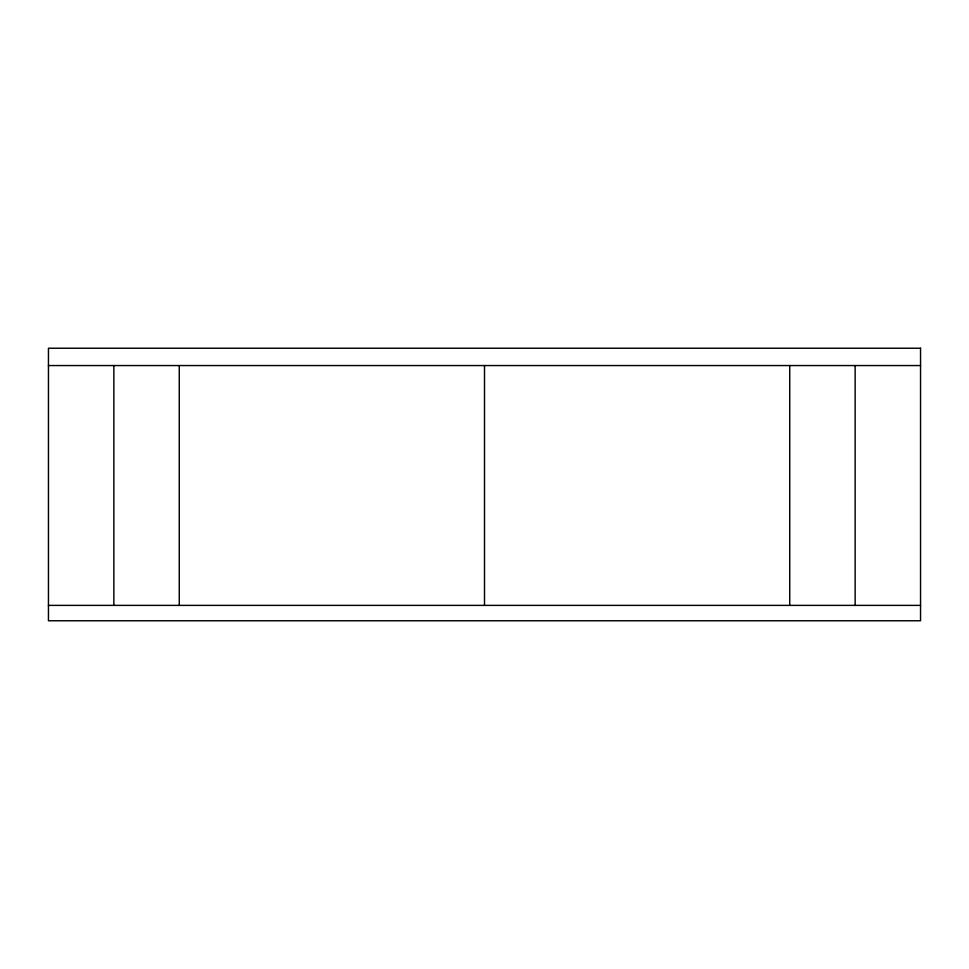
<?xml version="1.0" encoding="UTF-8"?>
<svg xmlns="http://www.w3.org/2000/svg" width="969" height="969" viewBox="0 0 969 969"><rect width="100%" height="100%" fill="white"/><g stroke="black" fill="none" stroke-linecap="round" stroke-linejoin="round"><path stroke-width="1.45" d="M48.45 365.555L920.55 365.555M48.45 605.383L920.55 605.383M855.142 365.555L855.142 605.383M789.735 365.555L789.735 605.383M484.5 365.555L484.5 605.383M179.265 365.555L179.265 605.383M113.857 365.555L113.857 605.383M920.55 348.234L48.45 348.234L48.45 620.766L920.55 620.766L920.55 348.234"/></g></svg>
